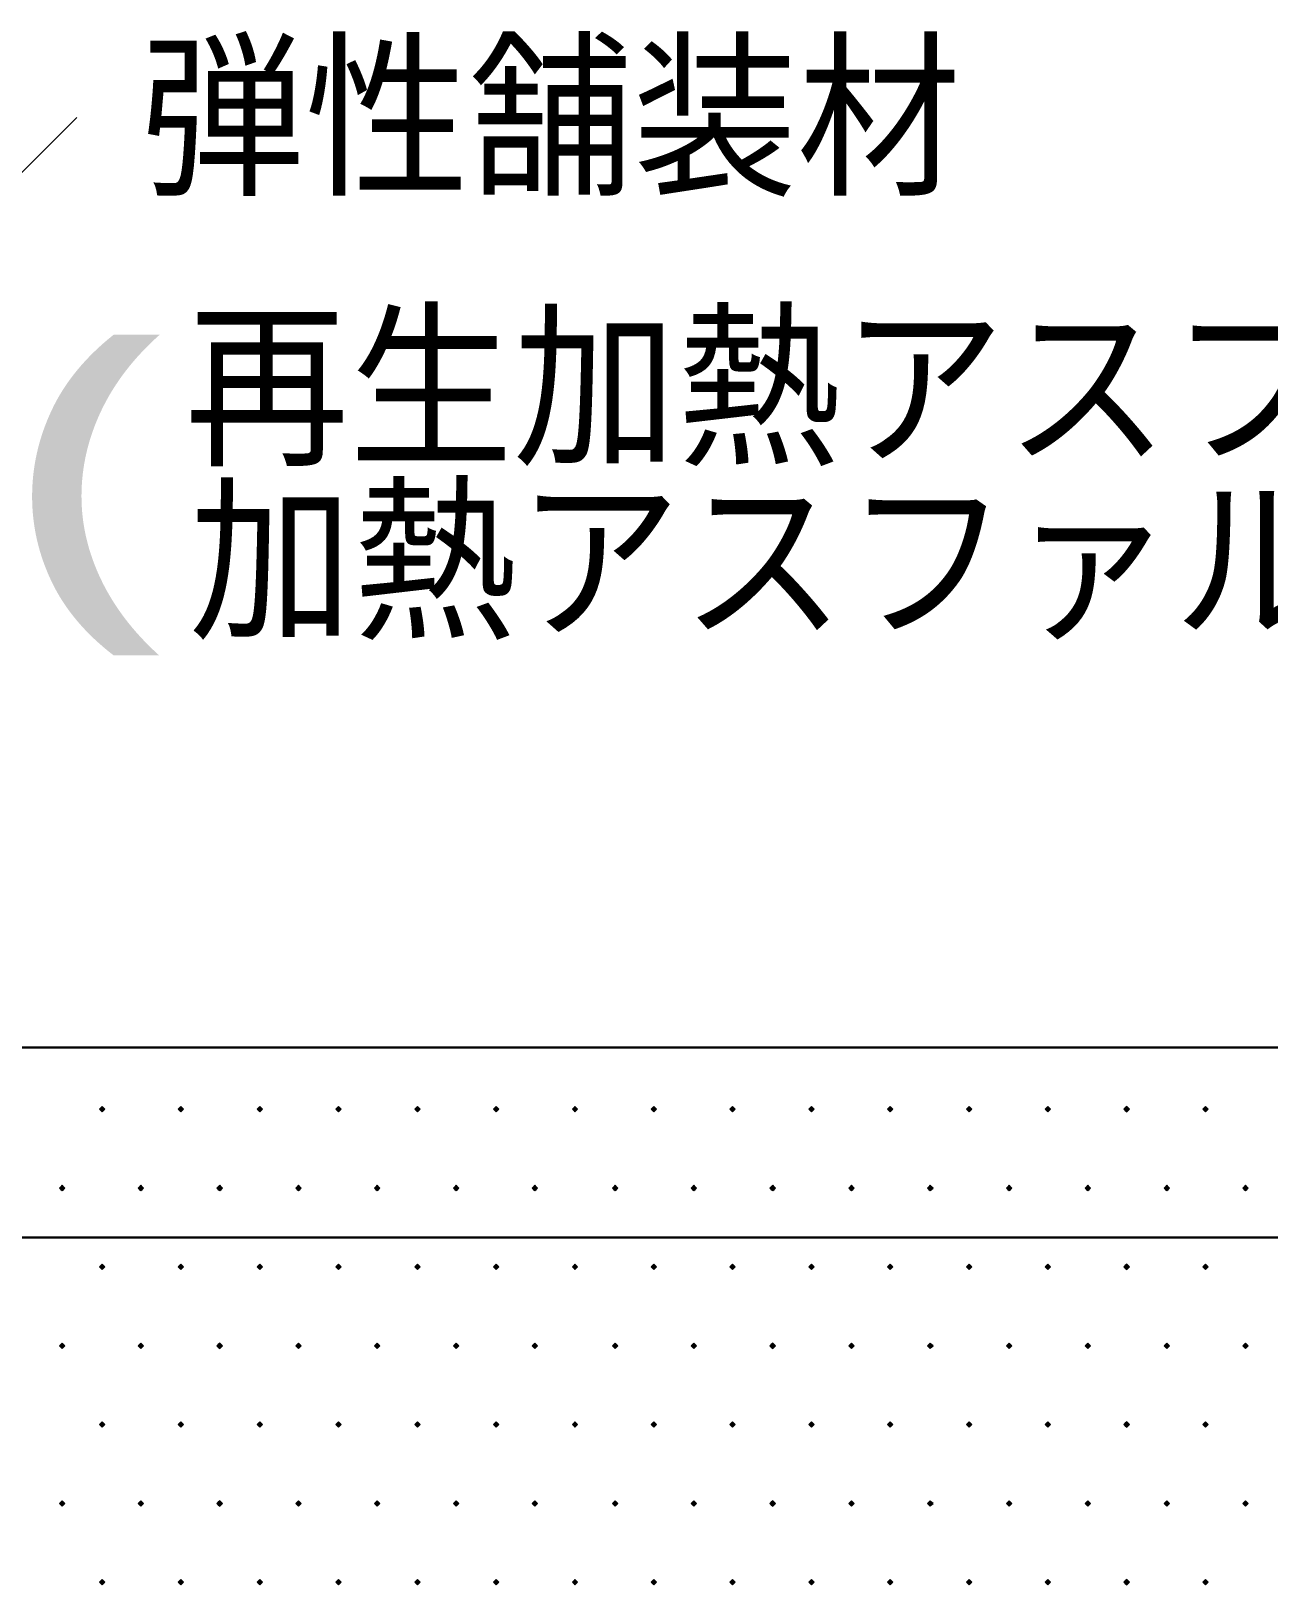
# Model space of a CAD drawing. Header units: millimetres. Extents: x 0 to 420, y 0 to 297.
# Drawn here: x 154.68 to 174.3, y 126.2 to 150.81 of the extents above; entities that cross this region are included whole.
import ezdxf
from ezdxf.enums import TextEntityAlignment as Align

# ---------------------------------------------------------------- set-up
doc = ezdxf.new("R2010")
doc.units = ezdxf.units.MM
doc.styles.add('kst32b', font='NotoSansJP-Variable.ttf')

msp = doc.modelspace()

# ---------------------------------------------------------------- hatches: boundary and pattern name
for points in [[(155.808, 133.773), (155.787, 133.752), (155.766, 133.731), (155.787, 133.71), (155.808, 133.689), (155.829, 133.71), (155.85, 133.731), (155.829, 133.752), (155.808, 133.773)], [(157.057, 133.773), (157.036, 133.752), (157.014, 133.731), (157.036, 133.71), (157.057, 133.689), (157.078, 133.71), (157.099, 133.731), (157.078, 133.752), (157.057, 133.773)], [(158.305, 133.773), (158.284, 133.752), (158.263, 133.731), (158.284, 133.71), (158.305, 133.689), (158.327, 133.71), (158.348, 133.731), (158.327, 133.752), (158.305, 133.773)], [(159.554, 133.773), (159.533, 133.752), (159.512, 133.731), (159.533, 133.71), (159.554, 133.689), (159.576, 133.71), (159.597, 133.731), (159.576, 133.752), (159.554, 133.773)], [(160.803, 133.773), (160.782, 133.752), (160.761, 133.731), (160.782, 133.71), (160.803, 133.689), (160.824, 133.71), (160.846, 133.731), (160.824, 133.752), (160.803, 133.773)], [(162.052, 133.773), (162.031, 133.752), (162.01, 133.731), (162.031, 133.71), (162.052, 133.689), (162.073, 133.71), (162.094, 133.731), (162.073, 133.752), (162.052, 133.773)], [(163.301, 133.773), (163.28, 133.752), (163.259, 133.731), (163.28, 133.71), (163.301, 133.689), (163.322, 133.71), (163.343, 133.731), (163.322, 133.752), (163.301, 133.773)], [(164.55, 133.773), (164.529, 133.752), (164.507, 133.731), (164.529, 133.71), (164.55, 133.689), (164.571, 133.71), (164.592, 133.731), (164.571, 133.752), (164.55, 133.773)], [(165.799, 133.773), (165.777, 133.752), (165.756, 133.731), (165.777, 133.71), (165.799, 133.689), (165.82, 133.71), (165.841, 133.731), (165.82, 133.752), (165.799, 133.773)], [(167.047, 133.773), (167.026, 133.752), (167.005, 133.731), (167.026, 133.71), (167.047, 133.689), (167.069, 133.71), (167.09, 133.731), (167.069, 133.752), (167.047, 133.773)], [(168.296, 133.773), (168.275, 133.752), (168.254, 133.731), (168.275, 133.71), (168.296, 133.689), (168.317, 133.71), (168.338, 133.731), (168.317, 133.752), (168.296, 133.773)], [(169.545, 133.773), (169.524, 133.752), (169.503, 133.731), (169.524, 133.71), (169.545, 133.689), (169.566, 133.71), (169.587, 133.731), (169.566, 133.752), (169.545, 133.773)], [(170.794, 133.773), (170.773, 133.752), (170.752, 133.731), (170.773, 133.71), (170.794, 133.689), (170.815, 133.71), (170.836, 133.731), (170.815, 133.752), (170.794, 133.773)], [(172.043, 133.773), (172.021, 133.752), (172, 133.731), (172.021, 133.71), (172.043, 133.689), (172.064, 133.71), (172.085, 133.731), (172.064, 133.752), (172.043, 133.773)], [(173.292, 133.773), (173.27, 133.752), (173.249, 133.731), (173.27, 133.71), (173.292, 133.689), (173.313, 133.71), (173.334, 133.731), (173.313, 133.752), (173.292, 133.773)], [(155.173, 132.525), (155.152, 132.503), (155.13, 132.482), (155.152, 132.461), (155.173, 132.44), (155.194, 132.461), (155.215, 132.482), (155.194, 132.503), (155.173, 132.525)], [(156.422, 132.525), (156.401, 132.503), (156.379, 132.482), (156.401, 132.461), (156.422, 132.44), (156.443, 132.461), (156.464, 132.482), (156.443, 132.503), (156.422, 132.525)], [(157.671, 132.525), (157.649, 132.503), (157.628, 132.482), (157.649, 132.461), (157.671, 132.44), (157.692, 132.461), (157.713, 132.482), (157.692, 132.503), (157.671, 132.525)], [(158.919, 132.525), (158.898, 132.503), (158.877, 132.482), (158.898, 132.461), (158.919, 132.44), (158.941, 132.461), (158.962, 132.482), (158.941, 132.503), (158.919, 132.525)], [(160.168, 132.525), (160.147, 132.503), (160.126, 132.482), (160.147, 132.461), (160.168, 132.44), (160.189, 132.461), (160.211, 132.482), (160.189, 132.503), (160.168, 132.525)], [(161.417, 132.525), (161.396, 132.503), (161.375, 132.482), (161.396, 132.461), (161.417, 132.44), (161.438, 132.461), (161.459, 132.482), (161.438, 132.503), (161.417, 132.525)], [(162.666, 132.525), (162.645, 132.503), (162.624, 132.482), (162.645, 132.461), (162.666, 132.44), (162.687, 132.461), (162.708, 132.482), (162.687, 132.503), (162.666, 132.525)], [(163.936, 132.525), (163.915, 132.503), (163.894, 132.482), (163.915, 132.461), (163.936, 132.44), (163.957, 132.461), (163.978, 132.482), (163.957, 132.503), (163.936, 132.525)], [(165.185, 132.525), (165.163, 132.503), (165.142, 132.482), (165.163, 132.461), (165.185, 132.44), (165.206, 132.461), (165.227, 132.482), (165.206, 132.503), (165.185, 132.525)], [(166.434, 132.525), (166.412, 132.503), (166.391, 132.482), (166.412, 132.461), (166.434, 132.44), (166.455, 132.461), (166.476, 132.482), (166.455, 132.503), (166.434, 132.525)], [(167.682, 132.525), (167.661, 132.503), (167.64, 132.482), (167.661, 132.461), (167.682, 132.44), (167.704, 132.461), (167.725, 132.482), (167.704, 132.503), (167.682, 132.525)], [(168.931, 132.525), (168.91, 132.503), (168.889, 132.482), (168.91, 132.461), (168.931, 132.44), (168.952, 132.461), (168.974, 132.482), (168.952, 132.503), (168.931, 132.525)], [(170.18, 132.525), (170.159, 132.503), (170.138, 132.482), (170.159, 132.461), (170.18, 132.44), (170.201, 132.461), (170.222, 132.482), (170.201, 132.503), (170.18, 132.525)], [(171.429, 132.525), (171.408, 132.503), (171.387, 132.482), (171.408, 132.461), (171.429, 132.44), (171.45, 132.461), (171.471, 132.482), (171.45, 132.503), (171.429, 132.525)], [(172.678, 132.525), (172.657, 132.503), (172.635, 132.482), (172.657, 132.461), (172.678, 132.44), (172.699, 132.461), (172.72, 132.482), (172.699, 132.503), (172.678, 132.525)], [(173.927, 132.525), (173.905, 132.503), (173.884, 132.482), (173.905, 132.461), (173.927, 132.44), (173.948, 132.461), (173.969, 132.482), (173.948, 132.503), (173.927, 132.525)], [(155.808, 131.276), (155.787, 131.254), (155.766, 131.233), (155.787, 131.212), (155.808, 131.191), (155.829, 131.212), (155.85, 131.233), (155.829, 131.254), (155.808, 131.276)], [(157.057, 131.276), (157.036, 131.254), (157.014, 131.233), (157.036, 131.212), (157.057, 131.191), (157.078, 131.212), (157.099, 131.233), (157.078, 131.254), (157.057, 131.276)], [(158.305, 131.276), (158.284, 131.254), (158.263, 131.233), (158.284, 131.212), (158.305, 131.191), (158.327, 131.212), (158.348, 131.233), (158.327, 131.254), (158.305, 131.276)], [(159.554, 131.276), (159.533, 131.254), (159.512, 131.233), (159.533, 131.212), (159.554, 131.191), (159.576, 131.212), (159.597, 131.233), (159.576, 131.254), (159.554, 131.276)], [(160.803, 131.276), (160.782, 131.254), (160.761, 131.233), (160.782, 131.212), (160.803, 131.191), (160.824, 131.212), (160.846, 131.233), (160.824, 131.254), (160.803, 131.276)], [(162.052, 131.276), (162.031, 131.254), (162.01, 131.233), (162.031, 131.212), (162.052, 131.191), (162.073, 131.212), (162.094, 131.233), (162.073, 131.254), (162.052, 131.276)], [(163.301, 131.276), (163.28, 131.254), (163.259, 131.233), (163.28, 131.212), (163.301, 131.191), (163.322, 131.212), (163.343, 131.233), (163.322, 131.254), (163.301, 131.276)], [(164.55, 131.276), (164.529, 131.254), (164.507, 131.233), (164.529, 131.212), (164.55, 131.191), (164.571, 131.212), (164.592, 131.233), (164.571, 131.254), (164.55, 131.276)], [(165.799, 131.276), (165.777, 131.254), (165.756, 131.233), (165.777, 131.212), (165.799, 131.191), (165.82, 131.212), (165.841, 131.233), (165.82, 131.254), (165.799, 131.276)], [(167.047, 131.276), (167.026, 131.254), (167.005, 131.233), (167.026, 131.212), (167.047, 131.191), (167.069, 131.212), (167.09, 131.233), (167.069, 131.254), (167.047, 131.276)], [(168.296, 131.276), (168.275, 131.254), (168.254, 131.233), (168.275, 131.212), (168.296, 131.191), (168.317, 131.212), (168.338, 131.233), (168.317, 131.254), (168.296, 131.276)], [(169.545, 131.276), (169.524, 131.254), (169.503, 131.233), (169.524, 131.212), (169.545, 131.191), (169.566, 131.212), (169.587, 131.233), (169.566, 131.254), (169.545, 131.276)], [(170.794, 131.276), (170.773, 131.254), (170.752, 131.233), (170.773, 131.212), (170.794, 131.191), (170.815, 131.212), (170.836, 131.233), (170.815, 131.254), (170.794, 131.276)], [(172.043, 131.276), (172.021, 131.254), (172, 131.233), (172.021, 131.212), (172.043, 131.191), (172.064, 131.212), (172.085, 131.233), (172.064, 131.254), (172.043, 131.276)], [(173.292, 131.276), (173.27, 131.254), (173.249, 131.233), (173.27, 131.212), (173.292, 131.191), (173.313, 131.212), (173.334, 131.233), (173.313, 131.254), (173.292, 131.276)], [(155.173, 130.027), (155.152, 130.006), (155.13, 129.984), (155.152, 129.963), (155.173, 129.942), (155.194, 129.963), (155.215, 129.984), (155.194, 130.006), (155.173, 130.027)], [(156.422, 130.027), (156.401, 130.006), (156.379, 129.984), (156.401, 129.963), (156.422, 129.942), (156.443, 129.963), (156.464, 129.984), (156.443, 130.006), (156.422, 130.027)], [(157.671, 130.027), (157.649, 130.006), (157.628, 129.984), (157.649, 129.963), (157.671, 129.942), (157.692, 129.963), (157.713, 129.984), (157.692, 130.006), (157.671, 130.027)], [(158.919, 130.027), (158.898, 130.006), (158.877, 129.984), (158.898, 129.963), (158.919, 129.942), (158.941, 129.963), (158.962, 129.984), (158.941, 130.006), (158.919, 130.027)], [(160.168, 130.027), (160.147, 130.006), (160.126, 129.984), (160.147, 129.963), (160.168, 129.942), (160.189, 129.963), (160.211, 129.984), (160.189, 130.006), (160.168, 130.027)], [(161.417, 130.027), (161.396, 130.006), (161.375, 129.984), (161.396, 129.963), (161.417, 129.942), (161.438, 129.963), (161.459, 129.984), (161.438, 130.006), (161.417, 130.027)], [(162.666, 130.027), (162.645, 130.006), (162.624, 129.984), (162.645, 129.963), (162.666, 129.942), (162.687, 129.963), (162.708, 129.984), (162.687, 130.006), (162.666, 130.027)], [(163.936, 130.027), (163.915, 130.006), (163.894, 129.984), (163.915, 129.963), (163.936, 129.942), (163.957, 129.963), (163.978, 129.984), (163.957, 130.006), (163.936, 130.027)], [(165.185, 130.027), (165.163, 130.006), (165.142, 129.984), (165.163, 129.963), (165.185, 129.942), (165.206, 129.963), (165.227, 129.984), (165.206, 130.006), (165.185, 130.027)], [(166.434, 130.027), (166.412, 130.006), (166.391, 129.984), (166.412, 129.963), (166.434, 129.942), (166.455, 129.963), (166.476, 129.984), (166.455, 130.006), (166.434, 130.027)], [(167.682, 130.027), (167.661, 130.006), (167.64, 129.984), (167.661, 129.963), (167.682, 129.942), (167.704, 129.963), (167.725, 129.984), (167.704, 130.006), (167.682, 130.027)], [(168.931, 130.027), (168.91, 130.006), (168.889, 129.984), (168.91, 129.963), (168.931, 129.942), (168.952, 129.963), (168.974, 129.984), (168.952, 130.006), (168.931, 130.027)], [(170.18, 130.027), (170.159, 130.006), (170.138, 129.984), (170.159, 129.963), (170.18, 129.942), (170.201, 129.963), (170.222, 129.984), (170.201, 130.006), (170.18, 130.027)], [(171.429, 130.027), (171.408, 130.006), (171.387, 129.984), (171.408, 129.963), (171.429, 129.942), (171.45, 129.963), (171.471, 129.984), (171.45, 130.006), (171.429, 130.027)], [(172.678, 130.027), (172.657, 130.006), (172.635, 129.984), (172.657, 129.963), (172.678, 129.942), (172.699, 129.963), (172.72, 129.984), (172.699, 130.006), (172.678, 130.027)], [(173.927, 130.027), (173.905, 130.006), (173.884, 129.984), (173.905, 129.963), (173.927, 129.942), (173.948, 129.963), (173.969, 129.984), (173.948, 130.006), (173.927, 130.027)], [(155.808, 128.778), (155.787, 128.757), (155.766, 128.736), (155.787, 128.714), (155.808, 128.693), (155.829, 128.714), (155.85, 128.736), (155.829, 128.757), (155.808, 128.778)], [(157.057, 128.778), (157.036, 128.757), (157.014, 128.736), (157.036, 128.714), (157.057, 128.693), (157.078, 128.714), (157.099, 128.736), (157.078, 128.757), (157.057, 128.778)], [(158.305, 128.778), (158.284, 128.757), (158.263, 128.736), (158.284, 128.714), (158.305, 128.693), (158.327, 128.714), (158.348, 128.736), (158.327, 128.757), (158.305, 128.778)], [(159.554, 128.778), (159.533, 128.757), (159.512, 128.736), (159.533, 128.714), (159.554, 128.693), (159.576, 128.714), (159.597, 128.736), (159.576, 128.757), (159.554, 128.778)], [(160.803, 128.778), (160.782, 128.757), (160.761, 128.736), (160.782, 128.714), (160.803, 128.693), (160.824, 128.714), (160.846, 128.736), (160.824, 128.757), (160.803, 128.778)], [(162.052, 128.778), (162.031, 128.757), (162.01, 128.736), (162.031, 128.714), (162.052, 128.693), (162.073, 128.714), (162.094, 128.736), (162.073, 128.757), (162.052, 128.778)], [(163.301, 128.778), (163.28, 128.757), (163.259, 128.736), (163.28, 128.714), (163.301, 128.693), (163.322, 128.714), (163.343, 128.736), (163.322, 128.757), (163.301, 128.778)], [(164.55, 128.778), (164.529, 128.757), (164.507, 128.736), (164.529, 128.714), (164.55, 128.693), (164.571, 128.714), (164.592, 128.736), (164.571, 128.757), (164.55, 128.778)], [(165.799, 128.778), (165.777, 128.757), (165.756, 128.736), (165.777, 128.714), (165.799, 128.693), (165.82, 128.714), (165.841, 128.736), (165.82, 128.757), (165.799, 128.778)], [(167.047, 128.778), (167.026, 128.757), (167.005, 128.736), (167.026, 128.714), (167.047, 128.693), (167.069, 128.714), (167.09, 128.736), (167.069, 128.757), (167.047, 128.778)], [(168.296, 128.778), (168.275, 128.757), (168.254, 128.736), (168.275, 128.714), (168.296, 128.693), (168.317, 128.714), (168.338, 128.736), (168.317, 128.757), (168.296, 128.778)], [(169.545, 128.778), (169.524, 128.757), (169.503, 128.736), (169.524, 128.714), (169.545, 128.693), (169.566, 128.714), (169.587, 128.736), (169.566, 128.757), (169.545, 128.778)], [(170.794, 128.778), (170.773, 128.757), (170.752, 128.736), (170.773, 128.714), (170.794, 128.693), (170.815, 128.714), (170.836, 128.736), (170.815, 128.757), (170.794, 128.778)], [(172.043, 128.778), (172.021, 128.757), (172, 128.736), (172.021, 128.714), (172.043, 128.693), (172.064, 128.714), (172.085, 128.736), (172.064, 128.757), (172.043, 128.778)], [(173.292, 128.778), (173.27, 128.757), (173.249, 128.736), (173.27, 128.714), (173.292, 128.693), (173.313, 128.714), (173.334, 128.736), (173.313, 128.757), (173.292, 128.778)], [(155.173, 127.529), (155.152, 127.508), (155.13, 127.487), (155.152, 127.466), (155.173, 127.444), (155.194, 127.466), (155.215, 127.487), (155.194, 127.508), (155.173, 127.529)], [(156.422, 127.529), (156.401, 127.508), (156.379, 127.487), (156.401, 127.466), (156.422, 127.444), (156.443, 127.466), (156.464, 127.487), (156.443, 127.508), (156.422, 127.529)], [(157.671, 127.529), (157.649, 127.508), (157.628, 127.487), (157.649, 127.466), (157.671, 127.444), (157.692, 127.466), (157.713, 127.487), (157.692, 127.508), (157.671, 127.529)], [(158.919, 127.529), (158.898, 127.508), (158.877, 127.487), (158.898, 127.466), (158.919, 127.444), (158.941, 127.466), (158.962, 127.487), (158.941, 127.508), (158.919, 127.529)], [(160.168, 127.529), (160.147, 127.508), (160.126, 127.487), (160.147, 127.466), (160.168, 127.444), (160.189, 127.466), (160.211, 127.487), (160.189, 127.508), (160.168, 127.529)], [(161.417, 127.529), (161.396, 127.508), (161.375, 127.487), (161.396, 127.466), (161.417, 127.444), (161.438, 127.466), (161.459, 127.487), (161.438, 127.508), (161.417, 127.529)], [(162.666, 127.529), (162.645, 127.508), (162.624, 127.487), (162.645, 127.466), (162.666, 127.444), (162.687, 127.466), (162.708, 127.487), (162.687, 127.508), (162.666, 127.529)], [(163.936, 127.529), (163.915, 127.508), (163.894, 127.487), (163.915, 127.466), (163.936, 127.444), (163.957, 127.466), (163.978, 127.487), (163.957, 127.508), (163.936, 127.529)], [(165.185, 127.529), (165.163, 127.508), (165.142, 127.487), (165.163, 127.466), (165.185, 127.444), (165.206, 127.466), (165.227, 127.487), (165.206, 127.508), (165.185, 127.529)], [(166.434, 127.529), (166.412, 127.508), (166.391, 127.487), (166.412, 127.466), (166.434, 127.444), (166.455, 127.466), (166.476, 127.487), (166.455, 127.508), (166.434, 127.529)], [(167.682, 127.529), (167.661, 127.508), (167.64, 127.487), (167.661, 127.466), (167.682, 127.444), (167.704, 127.466), (167.725, 127.487), (167.704, 127.508), (167.682, 127.529)], [(168.931, 127.529), (168.91, 127.508), (168.889, 127.487), (168.91, 127.466), (168.931, 127.444), (168.952, 127.466), (168.974, 127.487), (168.952, 127.508), (168.931, 127.529)], [(170.18, 127.529), (170.159, 127.508), (170.138, 127.487), (170.159, 127.466), (170.18, 127.444), (170.201, 127.466), (170.222, 127.487), (170.201, 127.508), (170.18, 127.529)], [(171.429, 127.529), (171.408, 127.508), (171.387, 127.487), (171.408, 127.466), (171.429, 127.444), (171.45, 127.466), (171.471, 127.487), (171.45, 127.508), (171.429, 127.529)], [(172.678, 127.529), (172.657, 127.508), (172.635, 127.487), (172.657, 127.466), (172.678, 127.444), (172.699, 127.466), (172.72, 127.487), (172.699, 127.508), (172.678, 127.529)], [(173.927, 127.529), (173.905, 127.508), (173.884, 127.487), (173.905, 127.466), (173.927, 127.444), (173.948, 127.466), (173.969, 127.487), (173.948, 127.508), (173.927, 127.529)], [(155.808, 126.28), (155.787, 126.259), (155.766, 126.238), (155.787, 126.217), (155.808, 126.196), (155.829, 126.217), (155.85, 126.238), (155.829, 126.259), (155.808, 126.28)], [(157.057, 126.28), (157.036, 126.259), (157.014, 126.238), (157.036, 126.217), (157.057, 126.196), (157.078, 126.217), (157.099, 126.238), (157.078, 126.259), (157.057, 126.28)], [(158.305, 126.28), (158.284, 126.259), (158.263, 126.238), (158.284, 126.217), (158.305, 126.196), (158.327, 126.217), (158.348, 126.238), (158.327, 126.259), (158.305, 126.28)], [(159.554, 126.28), (159.533, 126.259), (159.512, 126.238), (159.533, 126.217), (159.554, 126.196), (159.576, 126.217), (159.597, 126.238), (159.576, 126.259), (159.554, 126.28)], [(160.803, 126.28), (160.782, 126.259), (160.761, 126.238), (160.782, 126.217), (160.803, 126.196), (160.824, 126.217), (160.846, 126.238), (160.824, 126.259), (160.803, 126.28)], [(162.052, 126.28), (162.031, 126.259), (162.01, 126.238), (162.031, 126.217), (162.052, 126.196), (162.073, 126.217), (162.094, 126.238), (162.073, 126.259), (162.052, 126.28)], [(163.301, 126.28), (163.28, 126.259), (163.259, 126.238), (163.28, 126.217), (163.301, 126.196), (163.322, 126.217), (163.343, 126.238), (163.322, 126.259), (163.301, 126.28)], [(164.55, 126.28), (164.529, 126.259), (164.507, 126.238), (164.529, 126.217), (164.55, 126.196), (164.571, 126.217), (164.592, 126.238), (164.571, 126.259), (164.55, 126.28)], [(165.799, 126.28), (165.777, 126.259), (165.756, 126.238), (165.777, 126.217), (165.799, 126.196), (165.82, 126.217), (165.841, 126.238), (165.82, 126.259), (165.799, 126.28)], [(167.047, 126.28), (167.026, 126.259), (167.005, 126.238), (167.026, 126.217), (167.047, 126.196), (167.069, 126.217), (167.09, 126.238), (167.069, 126.259), (167.047, 126.28)], [(168.296, 126.28), (168.275, 126.259), (168.254, 126.238), (168.275, 126.217), (168.296, 126.196), (168.317, 126.217), (168.338, 126.238), (168.317, 126.259), (168.296, 126.28)], [(169.545, 126.28), (169.524, 126.259), (169.503, 126.238), (169.524, 126.217), (169.545, 126.196), (169.566, 126.217), (169.587, 126.238), (169.566, 126.259), (169.545, 126.28)], [(170.794, 126.28), (170.773, 126.259), (170.752, 126.238), (170.773, 126.217), (170.794, 126.196), (170.815, 126.217), (170.836, 126.238), (170.815, 126.259), (170.794, 126.28)], [(172.043, 126.28), (172.021, 126.259), (172, 126.238), (172.021, 126.217), (172.043, 126.196), (172.064, 126.217), (172.085, 126.238), (172.064, 126.259), (172.043, 126.28)], [(173.292, 126.28), (173.27, 126.259), (173.249, 126.238), (173.27, 126.217), (173.292, 126.196), (173.313, 126.217), (173.334, 126.238), (173.313, 126.259), (173.292, 126.28)]]:
    msp.add_hatch(color=7).paths.add_polyline_path(points)

# ---------------------------------------------------------------- linework, layer by layer
at = {"lineweight": 13}
msp.add_lwpolyline([(139.552, 133.562), (155.406, 149.437)], dxfattribs=at)
at = {"lineweight": 30}
for points in [[(133.689, 134.705), (204.682, 134.705)], [(133.689, 131.699), (204.682, 131.699)]]:
    msp.add_lwpolyline(points, dxfattribs=at)
at = {"lineweight": 0}
for points in [[(155.808, 133.773), (155.787, 133.752), (155.766, 133.731), (155.787, 133.71), (155.808, 133.689), (155.829, 133.71), (155.85, 133.731), (155.829, 133.752)], [(157.057, 133.773), (157.036, 133.752), (157.014, 133.731), (157.036, 133.71), (157.057, 133.689), (157.078, 133.71), (157.099, 133.731), (157.078, 133.752)], [(158.305, 133.773), (158.284, 133.752), (158.263, 133.731), (158.284, 133.71), (158.305, 133.689), (158.327, 133.71), (158.348, 133.731), (158.327, 133.752)], [(159.554, 133.773), (159.533, 133.752), (159.512, 133.731), (159.533, 133.71), (159.554, 133.689), (159.576, 133.71), (159.597, 133.731), (159.576, 133.752)], [(160.803, 133.773), (160.782, 133.752), (160.761, 133.731), (160.782, 133.71), (160.803, 133.689), (160.824, 133.71), (160.846, 133.731), (160.824, 133.752)], [(162.052, 133.773), (162.031, 133.752), (162.01, 133.731), (162.031, 133.71), (162.052, 133.689), (162.073, 133.71), (162.094, 133.731), (162.073, 133.752)], [(163.301, 133.773), (163.28, 133.752), (163.259, 133.731), (163.28, 133.71), (163.301, 133.689), (163.322, 133.71), (163.343, 133.731), (163.322, 133.752)], [(164.55, 133.773), (164.529, 133.752), (164.507, 133.731), (164.529, 133.71), (164.55, 133.689), (164.571, 133.71), (164.592, 133.731), (164.571, 133.752)], [(165.799, 133.773), (165.777, 133.752), (165.756, 133.731), (165.777, 133.71), (165.799, 133.689), (165.82, 133.71), (165.841, 133.731), (165.82, 133.752)], [(167.047, 133.773), (167.026, 133.752), (167.005, 133.731), (167.026, 133.71), (167.047, 133.689), (167.069, 133.71), (167.09, 133.731), (167.069, 133.752)], [(168.296, 133.773), (168.275, 133.752), (168.254, 133.731), (168.275, 133.71), (168.296, 133.689), (168.317, 133.71), (168.338, 133.731), (168.317, 133.752)], [(169.545, 133.773), (169.524, 133.752), (169.503, 133.731), (169.524, 133.71), (169.545, 133.689), (169.566, 133.71), (169.587, 133.731), (169.566, 133.752)], [(170.794, 133.773), (170.773, 133.752), (170.752, 133.731), (170.773, 133.71), (170.794, 133.689), (170.815, 133.71), (170.836, 133.731), (170.815, 133.752)], [(172.043, 133.773), (172.021, 133.752), (172, 133.731), (172.021, 133.71), (172.043, 133.689), (172.064, 133.71), (172.085, 133.731), (172.064, 133.752)], [(173.292, 133.773), (173.27, 133.752), (173.249, 133.731), (173.27, 133.71), (173.292, 133.689), (173.313, 133.71), (173.334, 133.731), (173.313, 133.752)], [(155.173, 132.525), (155.152, 132.503), (155.13, 132.482), (155.152, 132.461), (155.173, 132.44), (155.194, 132.461), (155.215, 132.482), (155.194, 132.503)], [(156.422, 132.525), (156.401, 132.503), (156.379, 132.482), (156.401, 132.461), (156.422, 132.44), (156.443, 132.461), (156.464, 132.482), (156.443, 132.503)], [(157.671, 132.525), (157.649, 132.503), (157.628, 132.482), (157.649, 132.461), (157.671, 132.44), (157.692, 132.461), (157.713, 132.482), (157.692, 132.503)], [(158.919, 132.525), (158.898, 132.503), (158.877, 132.482), (158.898, 132.461), (158.919, 132.44), (158.941, 132.461), (158.962, 132.482), (158.941, 132.503)], [(160.168, 132.525), (160.147, 132.503), (160.126, 132.482), (160.147, 132.461), (160.168, 132.44), (160.189, 132.461), (160.211, 132.482), (160.189, 132.503)], [(161.417, 132.525), (161.396, 132.503), (161.375, 132.482), (161.396, 132.461), (161.417, 132.44), (161.438, 132.461), (161.459, 132.482), (161.438, 132.503)], [(162.666, 132.525), (162.645, 132.503), (162.624, 132.482), (162.645, 132.461), (162.666, 132.44), (162.687, 132.461), (162.708, 132.482), (162.687, 132.503)], [(163.936, 132.525), (163.915, 132.503), (163.894, 132.482), (163.915, 132.461), (163.936, 132.44), (163.957, 132.461), (163.978, 132.482), (163.957, 132.503)], [(165.185, 132.525), (165.163, 132.503), (165.142, 132.482), (165.163, 132.461), (165.185, 132.44), (165.206, 132.461), (165.227, 132.482), (165.206, 132.503)], [(166.434, 132.525), (166.412, 132.503), (166.391, 132.482), (166.412, 132.461), (166.434, 132.44), (166.455, 132.461), (166.476, 132.482), (166.455, 132.503)], [(167.682, 132.525), (167.661, 132.503), (167.64, 132.482), (167.661, 132.461), (167.682, 132.44), (167.704, 132.461), (167.725, 132.482), (167.704, 132.503)], [(168.931, 132.525), (168.91, 132.503), (168.889, 132.482), (168.91, 132.461), (168.931, 132.44), (168.952, 132.461), (168.974, 132.482), (168.952, 132.503)], [(170.18, 132.525), (170.159, 132.503), (170.138, 132.482), (170.159, 132.461), (170.18, 132.44), (170.201, 132.461), (170.222, 132.482), (170.201, 132.503)], [(171.429, 132.525), (171.408, 132.503), (171.387, 132.482), (171.408, 132.461), (171.429, 132.44), (171.45, 132.461), (171.471, 132.482), (171.45, 132.503)], [(172.678, 132.525), (172.657, 132.503), (172.635, 132.482), (172.657, 132.461), (172.678, 132.44), (172.699, 132.461), (172.72, 132.482), (172.699, 132.503)], [(173.927, 132.525), (173.905, 132.503), (173.884, 132.482), (173.905, 132.461), (173.927, 132.44), (173.948, 132.461), (173.969, 132.482), (173.948, 132.503)], [(155.808, 131.276), (155.787, 131.254), (155.766, 131.233), (155.787, 131.212), (155.808, 131.191), (155.829, 131.212), (155.85, 131.233), (155.829, 131.254)], [(157.057, 131.276), (157.036, 131.254), (157.014, 131.233), (157.036, 131.212), (157.057, 131.191), (157.078, 131.212), (157.099, 131.233), (157.078, 131.254)], [(158.305, 131.276), (158.284, 131.254), (158.263, 131.233), (158.284, 131.212), (158.305, 131.191), (158.327, 131.212), (158.348, 131.233), (158.327, 131.254)], [(159.554, 131.276), (159.533, 131.254), (159.512, 131.233), (159.533, 131.212), (159.554, 131.191), (159.576, 131.212), (159.597, 131.233), (159.576, 131.254)], [(160.803, 131.276), (160.782, 131.254), (160.761, 131.233), (160.782, 131.212), (160.803, 131.191), (160.824, 131.212), (160.846, 131.233), (160.824, 131.254)], [(162.052, 131.276), (162.031, 131.254), (162.01, 131.233), (162.031, 131.212), (162.052, 131.191), (162.073, 131.212), (162.094, 131.233), (162.073, 131.254)], [(163.301, 131.276), (163.28, 131.254), (163.259, 131.233), (163.28, 131.212), (163.301, 131.191), (163.322, 131.212), (163.343, 131.233), (163.322, 131.254)], [(164.55, 131.276), (164.529, 131.254), (164.507, 131.233), (164.529, 131.212), (164.55, 131.191), (164.571, 131.212), (164.592, 131.233), (164.571, 131.254)], [(165.799, 131.276), (165.777, 131.254), (165.756, 131.233), (165.777, 131.212), (165.799, 131.191), (165.82, 131.212), (165.841, 131.233), (165.82, 131.254)], [(167.047, 131.276), (167.026, 131.254), (167.005, 131.233), (167.026, 131.212), (167.047, 131.191), (167.069, 131.212), (167.09, 131.233), (167.069, 131.254)], [(168.296, 131.276), (168.275, 131.254), (168.254, 131.233), (168.275, 131.212), (168.296, 131.191), (168.317, 131.212), (168.338, 131.233), (168.317, 131.254)], [(169.545, 131.276), (169.524, 131.254), (169.503, 131.233), (169.524, 131.212), (169.545, 131.191), (169.566, 131.212), (169.587, 131.233), (169.566, 131.254)], [(170.794, 131.276), (170.773, 131.254), (170.752, 131.233), (170.773, 131.212), (170.794, 131.191), (170.815, 131.212), (170.836, 131.233), (170.815, 131.254)], [(172.043, 131.276), (172.021, 131.254), (172, 131.233), (172.021, 131.212), (172.043, 131.191), (172.064, 131.212), (172.085, 131.233), (172.064, 131.254)], [(173.292, 131.276), (173.27, 131.254), (173.249, 131.233), (173.27, 131.212), (173.292, 131.191), (173.313, 131.212), (173.334, 131.233), (173.313, 131.254)], [(155.173, 130.027), (155.152, 130.006), (155.13, 129.984), (155.152, 129.963), (155.173, 129.942), (155.194, 129.963), (155.215, 129.984), (155.194, 130.006)], [(156.422, 130.027), (156.401, 130.006), (156.379, 129.984), (156.401, 129.963), (156.422, 129.942), (156.443, 129.963), (156.464, 129.984), (156.443, 130.006)], [(157.671, 130.027), (157.649, 130.006), (157.628, 129.984), (157.649, 129.963), (157.671, 129.942), (157.692, 129.963), (157.713, 129.984), (157.692, 130.006)], [(158.919, 130.027), (158.898, 130.006), (158.877, 129.984), (158.898, 129.963), (158.919, 129.942), (158.941, 129.963), (158.962, 129.984), (158.941, 130.006)], [(160.168, 130.027), (160.147, 130.006), (160.126, 129.984), (160.147, 129.963), (160.168, 129.942), (160.189, 129.963), (160.211, 129.984), (160.189, 130.006)], [(161.417, 130.027), (161.396, 130.006), (161.375, 129.984), (161.396, 129.963), (161.417, 129.942), (161.438, 129.963), (161.459, 129.984), (161.438, 130.006)], [(162.666, 130.027), (162.645, 130.006), (162.624, 129.984), (162.645, 129.963), (162.666, 129.942), (162.687, 129.963), (162.708, 129.984), (162.687, 130.006)], [(163.936, 130.027), (163.915, 130.006), (163.894, 129.984), (163.915, 129.963), (163.936, 129.942), (163.957, 129.963), (163.978, 129.984), (163.957, 130.006)], [(165.185, 130.027), (165.163, 130.006), (165.142, 129.984), (165.163, 129.963), (165.185, 129.942), (165.206, 129.963), (165.227, 129.984), (165.206, 130.006)], [(166.434, 130.027), (166.412, 130.006), (166.391, 129.984), (166.412, 129.963), (166.434, 129.942), (166.455, 129.963), (166.476, 129.984), (166.455, 130.006)], [(167.682, 130.027), (167.661, 130.006), (167.64, 129.984), (167.661, 129.963), (167.682, 129.942), (167.704, 129.963), (167.725, 129.984), (167.704, 130.006)], [(168.931, 130.027), (168.91, 130.006), (168.889, 129.984), (168.91, 129.963), (168.931, 129.942), (168.952, 129.963), (168.974, 129.984), (168.952, 130.006)], [(170.18, 130.027), (170.159, 130.006), (170.138, 129.984), (170.159, 129.963), (170.18, 129.942), (170.201, 129.963), (170.222, 129.984), (170.201, 130.006)], [(171.429, 130.027), (171.408, 130.006), (171.387, 129.984), (171.408, 129.963), (171.429, 129.942), (171.45, 129.963), (171.471, 129.984), (171.45, 130.006)], [(172.678, 130.027), (172.657, 130.006), (172.635, 129.984), (172.657, 129.963), (172.678, 129.942), (172.699, 129.963), (172.72, 129.984), (172.699, 130.006)], [(173.927, 130.027), (173.905, 130.006), (173.884, 129.984), (173.905, 129.963), (173.927, 129.942), (173.948, 129.963), (173.969, 129.984), (173.948, 130.006)], [(155.808, 128.778), (155.787, 128.757), (155.766, 128.736), (155.787, 128.714), (155.808, 128.693), (155.829, 128.714), (155.85, 128.736), (155.829, 128.757)], [(157.057, 128.778), (157.036, 128.757), (157.014, 128.736), (157.036, 128.714), (157.057, 128.693), (157.078, 128.714), (157.099, 128.736), (157.078, 128.757)], [(158.305, 128.778), (158.284, 128.757), (158.263, 128.736), (158.284, 128.714), (158.305, 128.693), (158.327, 128.714), (158.348, 128.736), (158.327, 128.757)], [(159.554, 128.778), (159.533, 128.757), (159.512, 128.736), (159.533, 128.714), (159.554, 128.693), (159.576, 128.714), (159.597, 128.736), (159.576, 128.757)], [(160.803, 128.778), (160.782, 128.757), (160.761, 128.736), (160.782, 128.714), (160.803, 128.693), (160.824, 128.714), (160.846, 128.736), (160.824, 128.757)], [(162.052, 128.778), (162.031, 128.757), (162.01, 128.736), (162.031, 128.714), (162.052, 128.693), (162.073, 128.714), (162.094, 128.736), (162.073, 128.757)], [(163.301, 128.778), (163.28, 128.757), (163.259, 128.736), (163.28, 128.714), (163.301, 128.693), (163.322, 128.714), (163.343, 128.736), (163.322, 128.757)], [(164.55, 128.778), (164.529, 128.757), (164.507, 128.736), (164.529, 128.714), (164.55, 128.693), (164.571, 128.714), (164.592, 128.736), (164.571, 128.757)], [(165.799, 128.778), (165.777, 128.757), (165.756, 128.736), (165.777, 128.714), (165.799, 128.693), (165.82, 128.714), (165.841, 128.736), (165.82, 128.757)], [(167.047, 128.778), (167.026, 128.757), (167.005, 128.736), (167.026, 128.714), (167.047, 128.693), (167.069, 128.714), (167.09, 128.736), (167.069, 128.757)], [(168.296, 128.778), (168.275, 128.757), (168.254, 128.736), (168.275, 128.714), (168.296, 128.693), (168.317, 128.714), (168.338, 128.736), (168.317, 128.757)], [(169.545, 128.778), (169.524, 128.757), (169.503, 128.736), (169.524, 128.714), (169.545, 128.693), (169.566, 128.714), (169.587, 128.736), (169.566, 128.757)], [(170.794, 128.778), (170.773, 128.757), (170.752, 128.736), (170.773, 128.714), (170.794, 128.693), (170.815, 128.714), (170.836, 128.736), (170.815, 128.757)], [(172.043, 128.778), (172.021, 128.757), (172, 128.736), (172.021, 128.714), (172.043, 128.693), (172.064, 128.714), (172.085, 128.736), (172.064, 128.757)], [(173.292, 128.778), (173.27, 128.757), (173.249, 128.736), (173.27, 128.714), (173.292, 128.693), (173.313, 128.714), (173.334, 128.736), (173.313, 128.757)], [(155.173, 127.529), (155.152, 127.508), (155.13, 127.487), (155.152, 127.466), (155.173, 127.444), (155.194, 127.466), (155.215, 127.487), (155.194, 127.508)], [(156.422, 127.529), (156.401, 127.508), (156.379, 127.487), (156.401, 127.466), (156.422, 127.444), (156.443, 127.466), (156.464, 127.487), (156.443, 127.508)], [(157.671, 127.529), (157.649, 127.508), (157.628, 127.487), (157.649, 127.466), (157.671, 127.444), (157.692, 127.466), (157.713, 127.487), (157.692, 127.508)], [(158.919, 127.529), (158.898, 127.508), (158.877, 127.487), (158.898, 127.466), (158.919, 127.444), (158.941, 127.466), (158.962, 127.487), (158.941, 127.508)], [(160.168, 127.529), (160.147, 127.508), (160.126, 127.487), (160.147, 127.466), (160.168, 127.444), (160.189, 127.466), (160.211, 127.487), (160.189, 127.508)], [(161.417, 127.529), (161.396, 127.508), (161.375, 127.487), (161.396, 127.466), (161.417, 127.444), (161.438, 127.466), (161.459, 127.487), (161.438, 127.508)], [(162.666, 127.529), (162.645, 127.508), (162.624, 127.487), (162.645, 127.466), (162.666, 127.444), (162.687, 127.466), (162.708, 127.487), (162.687, 127.508)], [(163.936, 127.529), (163.915, 127.508), (163.894, 127.487), (163.915, 127.466), (163.936, 127.444), (163.957, 127.466), (163.978, 127.487), (163.957, 127.508)], [(165.185, 127.529), (165.163, 127.508), (165.142, 127.487), (165.163, 127.466), (165.185, 127.444), (165.206, 127.466), (165.227, 127.487), (165.206, 127.508)], [(166.434, 127.529), (166.412, 127.508), (166.391, 127.487), (166.412, 127.466), (166.434, 127.444), (166.455, 127.466), (166.476, 127.487), (166.455, 127.508)], [(167.682, 127.529), (167.661, 127.508), (167.64, 127.487), (167.661, 127.466), (167.682, 127.444), (167.704, 127.466), (167.725, 127.487), (167.704, 127.508)], [(168.931, 127.529), (168.91, 127.508), (168.889, 127.487), (168.91, 127.466), (168.931, 127.444), (168.952, 127.466), (168.974, 127.487), (168.952, 127.508)], [(170.18, 127.529), (170.159, 127.508), (170.138, 127.487), (170.159, 127.466), (170.18, 127.444), (170.201, 127.466), (170.222, 127.487), (170.201, 127.508)], [(171.429, 127.529), (171.408, 127.508), (171.387, 127.487), (171.408, 127.466), (171.429, 127.444), (171.45, 127.466), (171.471, 127.487), (171.45, 127.508)], [(172.678, 127.529), (172.657, 127.508), (172.635, 127.487), (172.657, 127.466), (172.678, 127.444), (172.699, 127.466), (172.72, 127.487), (172.699, 127.508)], [(173.927, 127.529), (173.905, 127.508), (173.884, 127.487), (173.905, 127.466), (173.927, 127.444), (173.948, 127.466), (173.969, 127.487), (173.948, 127.508)], [(155.808, 126.28), (155.787, 126.259), (155.766, 126.238), (155.787, 126.217), (155.808, 126.196), (155.829, 126.217), (155.85, 126.238), (155.829, 126.259)], [(157.057, 126.28), (157.036, 126.259), (157.014, 126.238), (157.036, 126.217), (157.057, 126.196), (157.078, 126.217), (157.099, 126.238), (157.078, 126.259)], [(158.305, 126.28), (158.284, 126.259), (158.263, 126.238), (158.284, 126.217), (158.305, 126.196), (158.327, 126.217), (158.348, 126.238), (158.327, 126.259)], [(159.554, 126.28), (159.533, 126.259), (159.512, 126.238), (159.533, 126.217), (159.554, 126.196), (159.576, 126.217), (159.597, 126.238), (159.576, 126.259)], [(160.803, 126.28), (160.782, 126.259), (160.761, 126.238), (160.782, 126.217), (160.803, 126.196), (160.824, 126.217), (160.846, 126.238), (160.824, 126.259)], [(162.052, 126.28), (162.031, 126.259), (162.01, 126.238), (162.031, 126.217), (162.052, 126.196), (162.073, 126.217), (162.094, 126.238), (162.073, 126.259)], [(163.301, 126.28), (163.28, 126.259), (163.259, 126.238), (163.28, 126.217), (163.301, 126.196), (163.322, 126.217), (163.343, 126.238), (163.322, 126.259)], [(164.55, 126.28), (164.529, 126.259), (164.507, 126.238), (164.529, 126.217), (164.55, 126.196), (164.571, 126.217), (164.592, 126.238), (164.571, 126.259)], [(165.799, 126.28), (165.777, 126.259), (165.756, 126.238), (165.777, 126.217), (165.799, 126.196), (165.82, 126.217), (165.841, 126.238), (165.82, 126.259)], [(167.047, 126.28), (167.026, 126.259), (167.005, 126.238), (167.026, 126.217), (167.047, 126.196), (167.069, 126.217), (167.09, 126.238), (167.069, 126.259)], [(168.296, 126.28), (168.275, 126.259), (168.254, 126.238), (168.275, 126.217), (168.296, 126.196), (168.317, 126.217), (168.338, 126.238), (168.317, 126.259)], [(169.545, 126.28), (169.524, 126.259), (169.503, 126.238), (169.524, 126.217), (169.545, 126.196), (169.566, 126.217), (169.587, 126.238), (169.566, 126.259)], [(170.794, 126.28), (170.773, 126.259), (170.752, 126.238), (170.773, 126.217), (170.794, 126.196), (170.815, 126.217), (170.836, 126.238), (170.815, 126.259)], [(172.043, 126.28), (172.021, 126.259), (172, 126.238), (172.021, 126.217), (172.043, 126.196), (172.064, 126.217), (172.085, 126.238), (172.064, 126.259)], [(173.292, 126.28), (173.27, 126.259), (173.249, 126.238), (173.27, 126.217), (173.292, 126.196), (173.313, 126.217), (173.334, 126.238), (173.313, 126.259)]]:
    msp.add_lwpolyline(points, close=True, dxfattribs=at)

# ---------------------------------------------------------------- texts
at = {"style": 'kst32b'}
for s, height, p, p2 in [('弾性舗装材', 2.0791, (156.422, 148.421), (169.416, 148.421)), ('再生加熱アスファルト混合物又は', 2.07913, (157.12, 144.145), (196.104, 144.145)), ('(         \u3000    )', 4.15825, (154.347, 141.838), (198.529, 141.838)), ('加熱アスファルト混合物', 2.07913, (157.184, 141.393), (185.772, 141.393))]:
    msp.add_text(s, height=height, dxfattribs=at).set_placement(p, p2, align=Align.FIT)

doc.saveas('drawing.dxf')
